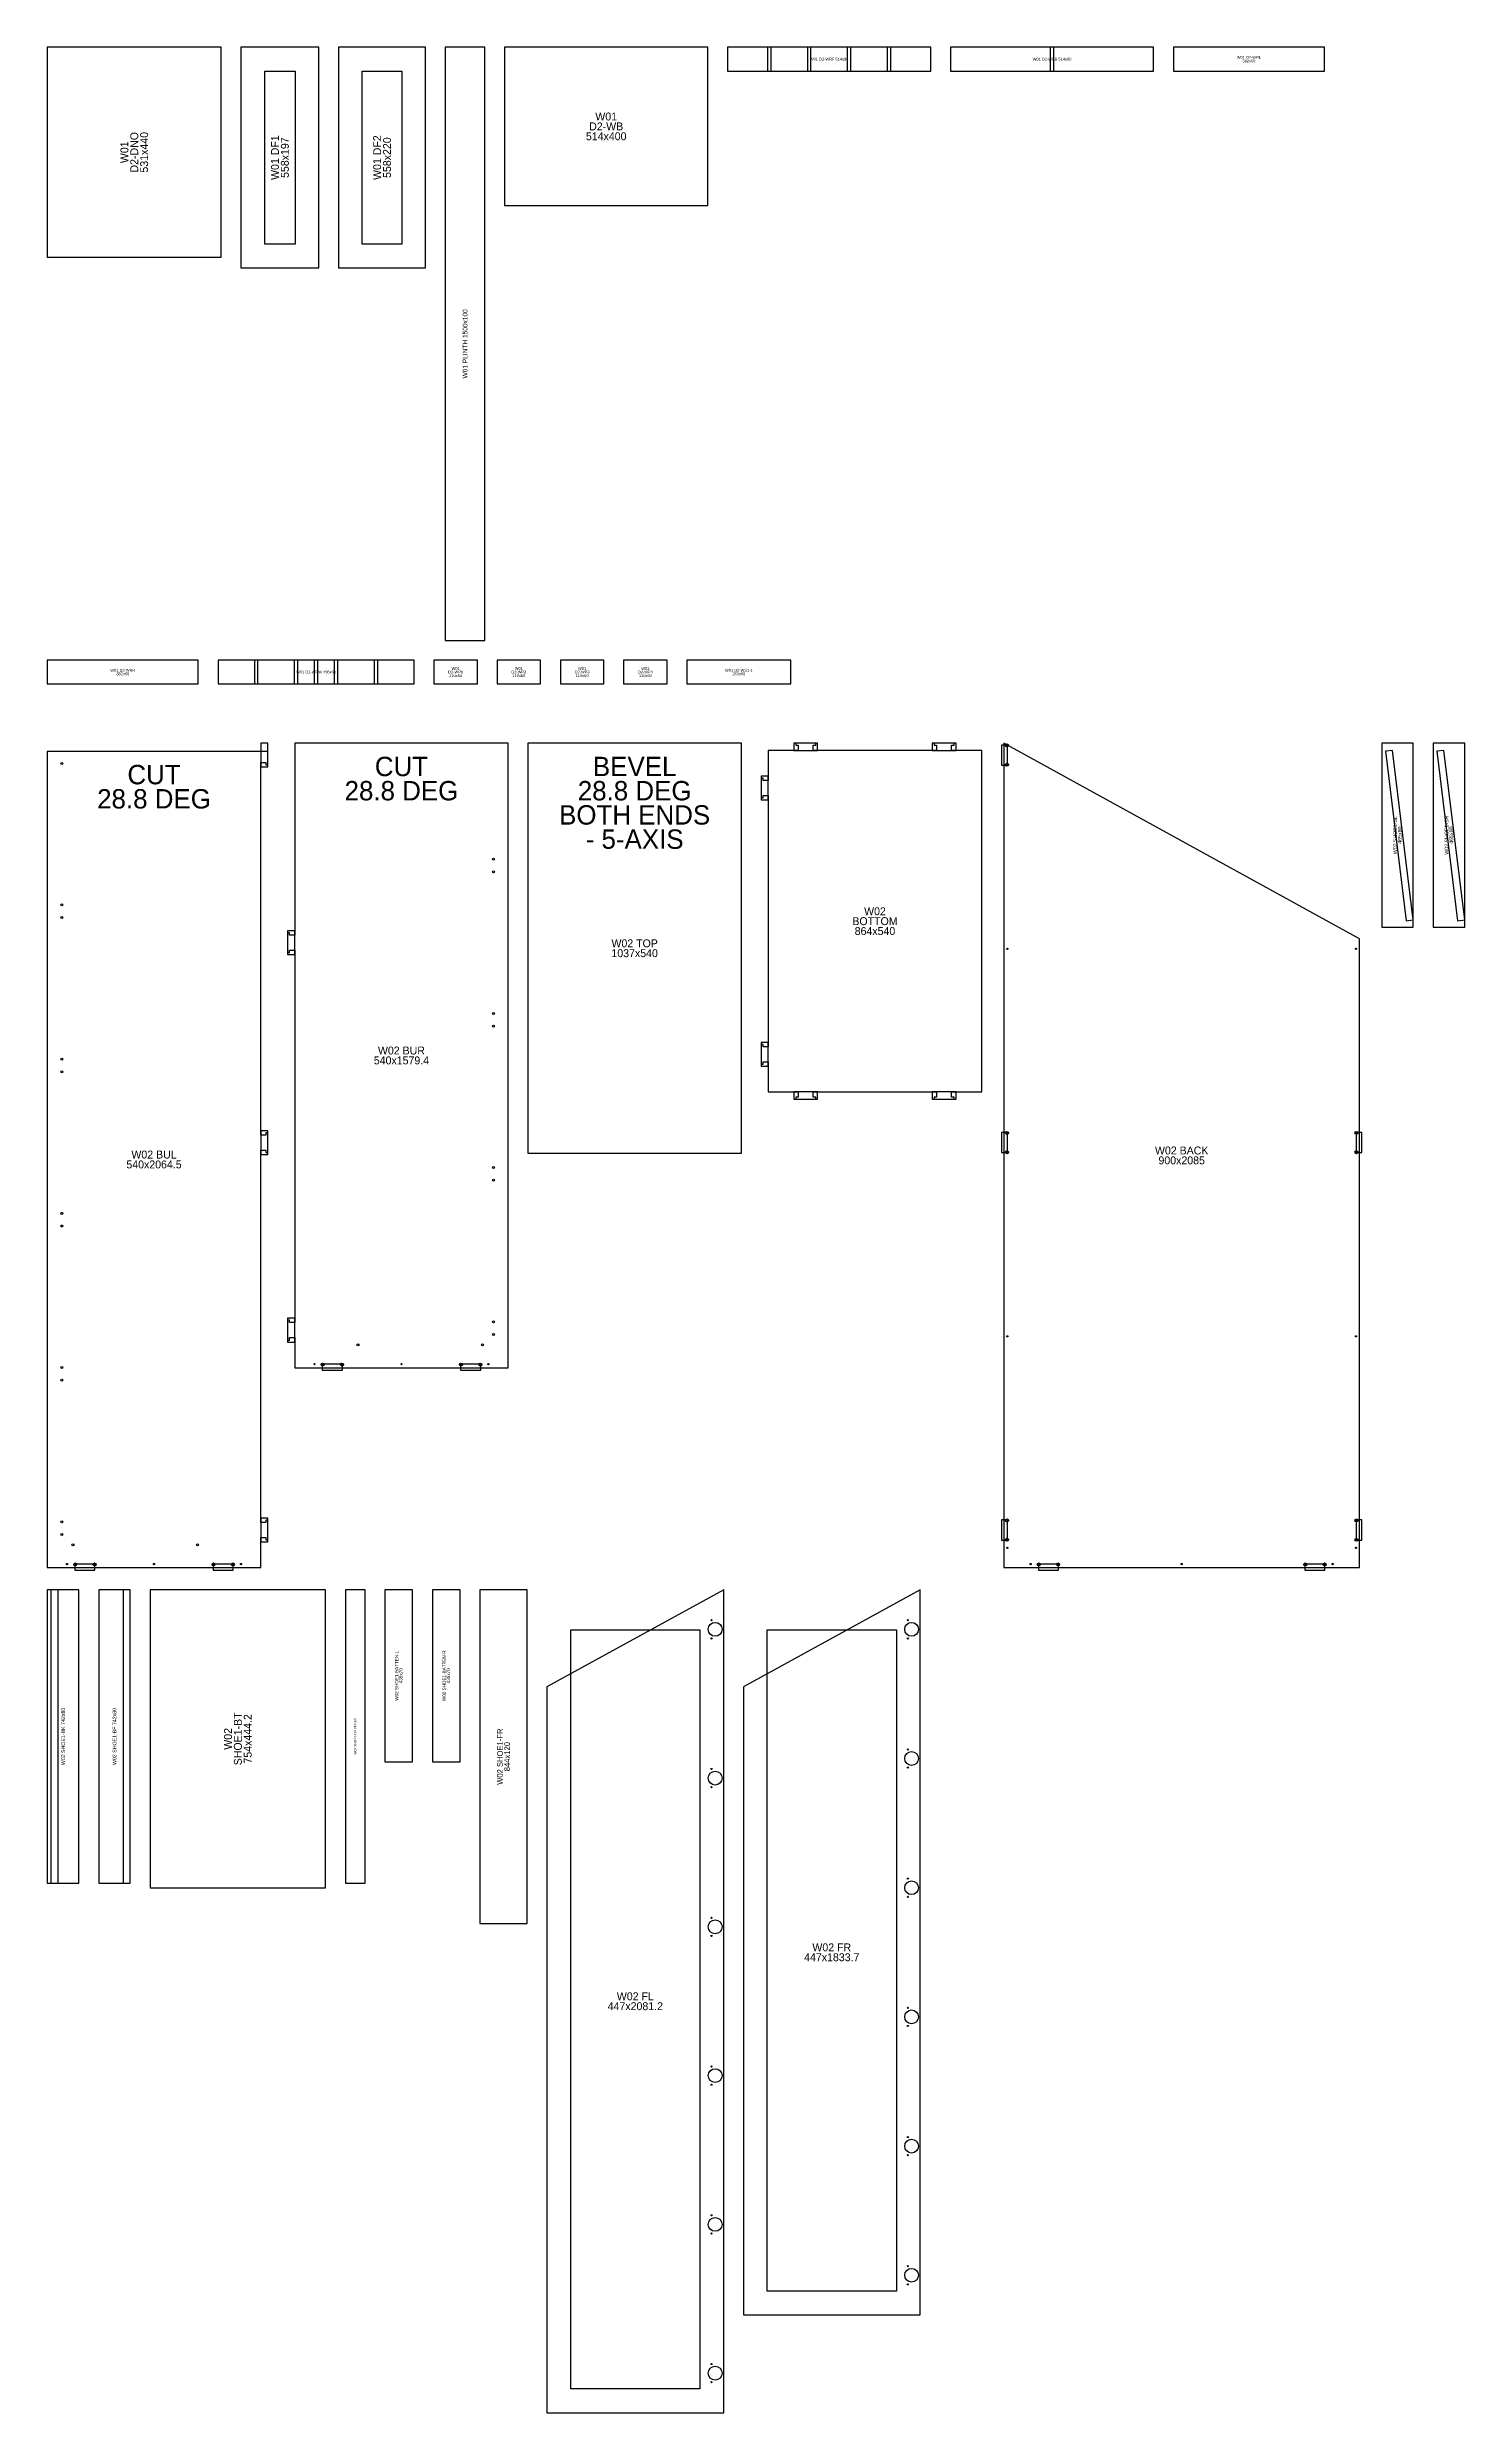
# Model space of a CAD drawing. Extents: x 0 to 3586, y 0 to 13892.
# Drawn here: x 0 to 3586, y 0 to 5982 of the extents above; entities that cross this region are included whole.
import ezdxf
from ezdxf.enums import TextEntityAlignment as Align

# ---------------------------------------------------------------- set-up
doc = ezdxf.new("R2010")
doc.units = 0
for name, color, linetype in [('FRONT_HINGES_35MM', 3, 'CONTINUOUS'), ('FRONT_HINGES_3MM', 30, 'CONTINUOUS'), ('HINGES_5MM', 5, 'CONTINUOUS'), ('OUTLINE', 7, 'CONTINUOUS'), ('PUZZLE_DOG_BONES', 2, 'CONTINUOUS'), ('PUZZLE_HOLES_7_5MM', 3, 'CONTINUOUS'), ('PUZZLE_SOCKET', 1, 'CONTINUOUS'), ('SCREWS_3MM', 4, 'CONTINUOUS'), ('SHAKER_PANEL_POCKET', 41, 'CONTINUOUS'), ('SHOE_GROOVE_6MM', 1, 'CONTINUOUS'), ('SHOE_RUNNER_5MM', 5, 'CONTINUOUS'), ('UNIT_NUMBER', 94, 'CONTINUOUS'), ('WATCH_DIVIDER_SLOT', 7, 'CONTINUOUS')]:
    doc.layers.add(name, color=color, linetype=linetype)

msp = doc.modelspace()

# ---------------------------------------------------------------- linework, layer by layer
at = {"layer": 'FRONT_HINGES_35MM'}
for centre in [(1689.72, 1981.175), (2186.72, 1981.175), (1689.72, 1604.94), (2186.72, 1654.44), (2186.72, 1327.705), (1689.72, 1228.705), (2186.72, 1000.97), (1689.72, 852.47), (2186.72, 674.235), (1689.72, 476.235), (2186.72, 347.5), (1689.72, 100)]:
    msp.add_circle(centre, 17.5, dxfattribs=at)
at = {"layer": 'FRONT_HINGES_3MM'}
for centre in [(1680.22, 2004.175), (2177.22, 2004.175), (1680.22, 1958.175), (2177.22, 1958.175), (2177.22, 1677.44), (1680.22, 1627.94), (2177.22, 1631.44), (1680.22, 1581.94), (2177.22, 1350.705), (2177.22, 1304.705), (1680.22, 1251.705), (1680.22, 1205.705), (2177.22, 1023.97), (2177.22, 977.97), (1680.22, 875.47), (1680.22, 829.47), (2177.22, 697.235), (2177.22, 651.235), (1680.22, 499.235), (1680.22, 453.235), (2177.22, 370.5), (2177.22, 324.5), (1680.22, 123), (1680.22, 77)]:
    msp.add_circle(centre, 1.5, dxfattribs=at)
at = {"layer": 'HINGES_5MM'}
for centre in [(37, 4171.175), (1129, 3928.8179), (1129, 3896.8179), (37, 3813.175), (37, 3781.175), (1129, 3538.8179), (1129, 3506.8179), (37, 3423.175), (37, 3391.175), (1129, 3148.8179), (1129, 3116.8179), (37, 3033.175), (37, 3001.175), (1129, 2758.8179), (1129, 2726.8179), (37, 2643.175), (37, 2611.175), (37, 2253.175), (37, 2221.175)]:
    msp.add_circle(centre, 2.5, dxfattribs=at)
at = {"layer": 'OUTLINE'}
for points in [[(440, 5451.175), (440, 5982.175), (0, 5982.175), (0, 5451.175)], [(687, 5424.175), (687, 5982.175), (490, 5982.175), (490, 5424.175)], [(957, 5424.175), (957, 5982.175), (737, 5982.175), (737, 5424.175)], [(1107, 4482.175), (1107, 5982.175), (1007, 5982.175), (1007, 4482.175)], [(1157, 5582.175), (1671, 5582.175), (1671, 5982.175), (1157, 5982.175)], [(1721, 5922.175), (2235, 5922.175), (2235, 5982.175), (1721, 5982.175)], [(2285, 5922.175), (2799, 5922.175), (2799, 5982.175), (2285, 5982.175)], [(2849, 5922.175), (3231, 5922.175), (3231, 5982.175), (2849, 5982.175)], [(0, 4372.175), (382, 4372.175), (382, 4432.175), (0, 4432.175)], [(432, 4372.175), (928, 4372.175), (928, 4432.175), (432, 4432.175)], [(978, 4372.175), (1088, 4372.175), (1088, 4432.175), (978, 4432.175)], [(1138, 4372.175), (1248, 4372.175), (1248, 4432.175), (1138, 4432.175)], [(1298, 4372.175), (1408, 4372.175), (1408, 4432.175), (1298, 4432.175)], [(1458, 4372.175), (1568, 4372.175), (1568, 4432.175), (1458, 4432.175)], [(1618, 4372.175), (1881, 4372.175), (1881, 4432.175), (1618, 4432.175)], [(0, 2137.175), (540, 2137.175), (540, 2207.175), (540, 2213.175), (553, 2213.175), (553, 2207.175), (558, 2207.175), (558, 2257.175), (553, 2257.175), (553, 2251.175), (540, 2251.175), (540, 2257.175), (540, 3187.175), (540, 3193.175), (553, 3193.175), (553, 3187.175), (558, 3187.175), (558, 3237.175), (553, 3237.175), (553, 3231.175), (540, 3231.175), (540, 3237.175), (540, 4167.175), (540, 4173.175), (553, 4173.175), (553, 4167.175), (558, 4167.175), (558, 4201.6321), (540, 4201.6321), (0, 4201.6321)], [(626, 2642.8179), (1166, 2642.8179), (1166, 4222.175), (626, 4222.175), (626, 3742.8179), (626, 3736.8179), (613, 3736.8179), (613, 3742.8179), (608, 3742.8179), (608, 3692.8179), (613, 3692.8179), (613, 3698.8179), (626, 3698.8179), (626, 3692.8179), (626, 2762.8179), (626, 2756.8179), (613, 2756.8179), (613, 2762.8179), (608, 2762.8179), (608, 2712.8179), (613, 2712.8179), (613, 2718.8179), (626, 2718.8179), (626, 2712.8179)], [(1216, 3185.1309), (1756, 3185.1309), (1756, 4222.175), (1216, 4222.175)], [(1824, 3340.175), (1894, 3340.175), (1900, 3340.175), (1900, 3327.175), (1894, 3327.175), (1894, 3322.175), (1944, 3322.175), (1944, 3327.175), (1938, 3327.175), (1938, 3340.175), (1944, 3340.175), (2244, 3340.175), (2250, 3340.175), (2250, 3327.175), (2244, 3327.175), (2244, 3322.175), (2294, 3322.175), (2294, 3327.175), (2288, 3327.175), (2288, 3340.175), (2294, 3340.175), (2364, 3340.175), (2364, 4204.175), (2294, 4204.175), (2288, 4204.175), (2288, 4217.175), (2294, 4217.175), (2294, 4222.175), (2244, 4222.175), (2244, 4217.175), (2250, 4217.175), (2250, 4204.175), (2244, 4204.175), (1944, 4204.175), (1938, 4204.175), (1938, 4217.175), (1944, 4217.175), (1944, 4222.175), (1894, 4222.175), (1894, 4217.175), (1900, 4217.175), (1900, 4204.175), (1894, 4204.175), (1824, 4204.175), (1824, 4134.175), (1824, 4128.175), (1811, 4128.175), (1811, 4134.175), (1806, 4134.175), (1806, 4084.175), (1811, 4084.175), (1811, 4090.175), (1824, 4090.175), (1824, 4084.175), (1824, 3460.175), (1824, 3454.175), (1811, 3454.175), (1811, 3460.175), (1806, 3460.175), (1806, 3410.175), (1811, 3410.175), (1811, 3416.175), (1824, 3416.175), (1824, 3410.175)], [(2420, 2137.175), (3320, 2137.175), (3320, 3727.175), (2420, 4222.175)], [(3456, 3757.175), (3456, 4222.175), (3376, 4222.175), (3376, 3757.175)], [(3586, 3757.175), (3586, 4222.175), (3506, 4222.175), (3506, 3757.175)], [(80, 1339.175), (80, 2081.175), (0, 2081.175), (0, 1339.175)], [(210, 1339.175), (210, 2081.175), (130, 2081.175), (130, 1339.175)], [(704.22, 1327.175), (704.22, 2081.175), (260, 2081.175), (260, 1327.175)], [(804.22, 1339.175), (804.22, 2081.175), (754.22, 2081.175), (754.22, 1339.175)], [(924.22, 1646.175), (924.22, 2081.175), (854.22, 2081.175), (854.22, 1646.175)], [(1044.22, 1646.175), (1044.22, 2081.175), (974.22, 2081.175), (974.22, 1646.175)], [(1214.22, 1237.175), (1214.22, 2081.175), (1094.22, 2081.175), (1094.22, 1237.175)], [(1264.22, 0), (1711.22, 0), (1711.22, 2081.175), (1264.22, 1835.325)], [(1761.22, 247.5), (2208.22, 247.5), (2208.22, 2081.175), (1761.22, 1835.325)]]:
    msp.add_lwpolyline(points, close=True, dxfattribs=at)
at = {"layer": 'PUZZLE_DOG_BONES'}
for points in [[(540, 4162.175), (558, 4162.175), (558, 4222.175), (540, 4222.175)], [(1889, 4204.175), (1949, 4204.175), (1949, 4222.175), (1889, 4222.175)], [(2239, 4204.175), (2299, 4204.175), (2299, 4222.175), (2239, 4222.175)], [(1806, 4079.175), (1824, 4079.175), (1824, 4139.175), (1806, 4139.175)], [(608, 3687.8179), (626, 3687.8179), (626, 3747.8179), (608, 3747.8179)], [(1806, 3405.175), (1824, 3405.175), (1824, 3465.175), (1806, 3465.175)], [(1889, 3322.175), (1949, 3322.175), (1949, 3340.175), (1889, 3340.175)], [(2239, 3322.175), (2299, 3322.175), (2299, 3340.175), (2239, 3340.175)], [(540, 3182.175), (558, 3182.175), (558, 3242.175), (540, 3242.175)], [(608, 2707.8179), (626, 2707.8179), (626, 2767.8179), (608, 2767.8179)], [(540, 2202.175), (558, 2202.175), (558, 2262.175), (540, 2262.175)]]:
    msp.add_lwpolyline(points, close=True, dxfattribs=at)
at = {"layer": 'PUZZLE_HOLES_7_5MM'}
for centre in [(2428, 4216.675), (2428, 4167.675), (2428, 3236.675), (3312, 3236.675), (2428, 3187.675), (3312, 3187.675), (696.5, 2650.8179), (745.5, 2650.8179), (1046.5, 2650.8179), (1095.5, 2650.8179), (2428, 2256.675), (3312, 2256.675), (2428, 2207.675), (3312, 2207.675), (70.5, 2145.175), (119.5, 2145.175), (420.5, 2145.175), (469.5, 2145.175), (2508.5, 2145.175), (2557.5, 2145.175), (3182.5, 2145.175), (3231.5, 2145.175)]:
    msp.add_circle(centre, 3.75, dxfattribs=at)
at = {"layer": 'PUZZLE_SOCKET'}
for points in [[(2414, 4166.675), (2429, 4166.675), (2429, 4217.675), (2414, 4217.675)], [(2414, 3186.675), (2429, 3186.675), (2429, 3237.675), (2414, 3237.675)], [(3311, 3186.675), (3326, 3186.675), (3326, 3237.675), (3311, 3237.675)], [(695.5, 2636.8179), (746.5, 2636.8179), (746.5, 2651.8179), (695.5, 2651.8179)], [(1045.5, 2636.8179), (1096.5, 2636.8179), (1096.5, 2651.8179), (1045.5, 2651.8179)], [(2414, 2206.675), (2429, 2206.675), (2429, 2257.675), (2414, 2257.675)], [(3311, 2206.675), (3326, 2206.675), (3326, 2257.675), (3311, 2257.675)], [(69.5, 2131.175), (120.5, 2131.175), (120.5, 2146.175), (69.5, 2146.175)], [(419.5, 2131.175), (470.5, 2131.175), (470.5, 2146.175), (419.5, 2146.175)], [(2507.5, 2131.175), (2558.5, 2131.175), (2558.5, 2146.175), (2507.5, 2146.175)], [(3181.5, 2131.175), (3232.5, 2131.175), (3232.5, 2146.175), (3181.5, 2146.175)]]:
    msp.add_lwpolyline(points, close=True, dxfattribs=at)
at = {"layer": 'SCREWS_3MM'}
for centre in [(2429, 3702.175), (3311, 3702.175), (2429, 2722.175), (3311, 2722.175), (676, 2651.8179), (896, 2651.8179), (1116, 2651.8179), (2429, 2187.175), (3311, 2187.175), (50, 2146.175), (270, 2146.175), (490, 2146.175), (2488, 2146.175), (2870, 2146.175), (3252, 2146.175)]:
    msp.add_circle(centre, 1.5, dxfattribs=at)
at = {"layer": 'SHAKER_PANEL_POCKET'}
for points in [[(550, 5484.175), (550, 5922.175), (627, 5922.175), (627, 5484.175)], [(797, 5484.175), (797, 5922.175), (897, 5922.175), (897, 5484.175)], [(1324.22, 1979.6987), (1651.22, 1979.6987), (1651.22, 60), (1324.22, 60)], [(1821.22, 1979.6987), (2148.22, 1979.6987), (2148.22, 307.5), (1821.22, 307.5)]]:
    msp.add_lwpolyline(points, close=True, dxfattribs=at)
at = {"layer": 'SHOE_GROOVE_6MM'}
for points in [[(3456, 3775.175), (3403.33, 4204.175), (3385.2656, 4201.9572), (3437.9356, 3772.9572)], [(3586, 3775.175), (3533.33, 4204.175), (3515.2656, 4201.9572), (3567.9356, 3772.9572)], [(27.33, 1339.175), (27.33, 2081.175), (9.13, 2081.175), (9.13, 1339.175)], [(210, 1339.175), (210, 2081.175), (191.8, 2081.175), (191.8, 1339.175)]]:
    msp.add_lwpolyline(points, close=True, dxfattribs=at)
at = {"layer": 'SHOE_RUNNER_5MM'}
for centre in [(786, 2700.8179), (1101, 2700.8179), (65, 2195.175), (380, 2195.175)]:
    msp.add_circle(centre, 2.5, dxfattribs=at)
at = {"layer": 'WATCH_DIVIDER_SLOT'}
for points in [[(1822, 5922.175), (1831, 5922.175), (1831, 5982.175), (1822, 5982.175)], [(1923, 5922.175), (1932, 5922.175), (1932, 5982.175), (1923, 5982.175)], [(2024, 5922.175), (2033, 5922.175), (2033, 5982.175), (2024, 5982.175)], [(2125, 5922.175), (2134, 5922.175), (2134, 5982.175), (2125, 5982.175)], [(2537.5, 5922.175), (2546.5, 5922.175), (2546.5, 5982.175), (2537.5, 5982.175)], [(524, 4372.175), (533, 4372.175), (533, 4432.175), (524, 4432.175)], [(625, 4372.175), (634, 4372.175), (634, 4432.175), (625, 4432.175)], [(675.5, 4372.175), (684.5, 4372.175), (684.5, 4432.175), (675.5, 4432.175)], [(726, 4372.175), (735, 4372.175), (735, 4432.175), (726, 4432.175)], [(827, 4372.175), (836, 4372.175), (836, 4432.175), (827, 4432.175)]]:
    msp.add_lwpolyline(points, close=True, dxfattribs=at)

# ---------------------------------------------------------------- texts
at = {"layer": 'UNIT_NUMBER'}
for s, height, p in [('W01 D2-WRF 514x60', 7.2, (1978, 5952.175)), ('W01 D2-WRB 514x60', 7.2, (2542, 5952.175)), ('W01 D2-WRL', 7.2, (3040, 5956.675)), ('382x60', 7.2, (3040, 5947.675)), ('W01', 20, (1414, 5807.175)), ('514x400', 20, (1414, 5757.175)), ('D2-WB', 20, (1414, 5782.175)), ('W01 D2-WRR', 7.2, (191, 4406.675)), ('382x60', 7.2, (191, 4397.675)), ('W01 D2-WRW 496x60', 7.2, (680, 4402.175)), ('D2-WP1', 7.2, (1033, 4402.175)), ('110x60', 7.2, (1033, 4393.175)), ('W01', 7.2, (1033, 4411.175)), ('D2-WP2', 7.2, (1193, 4402.175)), ('110x60', 7.2, (1193, 4393.175)), ('W01', 7.2, (1193, 4411.175)), ('D2-WP3', 7.2, (1353, 4402.175)), ('110x60', 7.2, (1353, 4393.175)), ('W01', 7.2, (1353, 4411.175)), ('D2-WP4', 7.2, (1513, 4402.175)), ('110x60', 7.2, (1513, 4393.175)), ('W01', 7.2, (1513, 4411.175)), ('W01 D2-WS1-1', 7.2, (1749.5, 4406.675)), ('263x60', 7.2, (1749.5, 4397.675)), ('CUT', 49, (896, 4163.375)), ('BEVEL', 49, (1486, 4163.375)), ('CUT', 49, (270, 4142.8321)), ('28.8 DEG', 49, (270, 4081.5821)), ('28.8 DEG', 49, (896, 4102.125)), ('28.8 DEG', 49, (1486, 4102.125)), ('BOTH ENDS', 49, (1486, 4040.875)), ('- 5-AXIS', 49, (1486, 3979.625)), ('BOTTOM', 20, (2094, 3772.175)), ('W02', 20, (2094, 3797.175)), ('W02 TOP', 20, (1486, 3716.153)), ('864x540', 20, (2094, 3747.175)), ('1037x540', 20, (1486, 3691.153)), ('540x1579.4', 20, (896, 3419.9965)), ('W02 BUR', 20, (896, 3444.9965)), ('W02 BUL', 20, (270, 3181.9035)), ('W02 BACK', 20, (2870, 3192.175)), ('900x2085', 20, (2870, 3167.175)), ('540x2064.5', 20, (270, 3156.9035)), ('447x1833.7', 20, (1984.72, 1151.8375)), ('W02 FR', 20, (1984.72, 1176.8375)), ('447x2081.2', 20, (1487.72, 1028.0875)), ('W02 FL', 20, (1487.72, 1053.0875))]:
    msp.add_text(s, height=height, dxfattribs=at).set_placement(p, align=Align.MIDDLE_CENTER)
for s, height, p in [('D2-DNO', 20, (220, 5716.675)), ('531x440', 20, (245, 5716.675)), ('W01 DF1', 20, (576, 5703.175)), ('558x197', 20, (601, 5703.175)), ('W01 DF2', 20, (834.5, 5703.175)), ('558x220', 20, (859.5, 5703.175)), ('W01', 20, (195, 5716.675)), ('W01 PLINTH 1500x100', 12, (1057, 5232.175)), ('W02 SHOE1-SL', 9.6, (3410, 3989.675)), ('465x80', 9.6, (3422, 3989.675)), ('W02 SHOE1-SR', 9.6, (3540, 3989.675)), ('465x80', 9.6, (3552, 3989.675)), ('W02 SHOE1-BATTEN-L', 8.4, (883.97, 1863.675)), ('W02 SHOE1-BATTEN-R', 8.4, (1003.97, 1863.675)), ('435x70', 8.4, (894.47, 1863.675)), ('435x70', 8.4, (1014.47, 1863.675)), ('W02 SHOE1-BK 742x80', 9.6, (40, 1710.175)), ('W02 SHOE1-BF 742x80', 9.6, (170, 1710.175)), ('SHOE1-BT', 20, (482.11, 1704.175)), ('754x444.2', 20, (507.11, 1704.175)), ('W02 SHOE1-DV 742x50', 6, (779.22, 1710.175)), ('W02', 20, (457.11, 1704.175)), ('W02 SHOE1-FR', 14.4, (1145.22, 1659.175)), ('844x120', 14.4, (1163.22, 1659.175))]:
    msp.add_text(s, height=height, rotation=90, dxfattribs=at).set_placement(p, align=Align.MIDDLE_CENTER)

doc.saveas('drawing.dxf')
